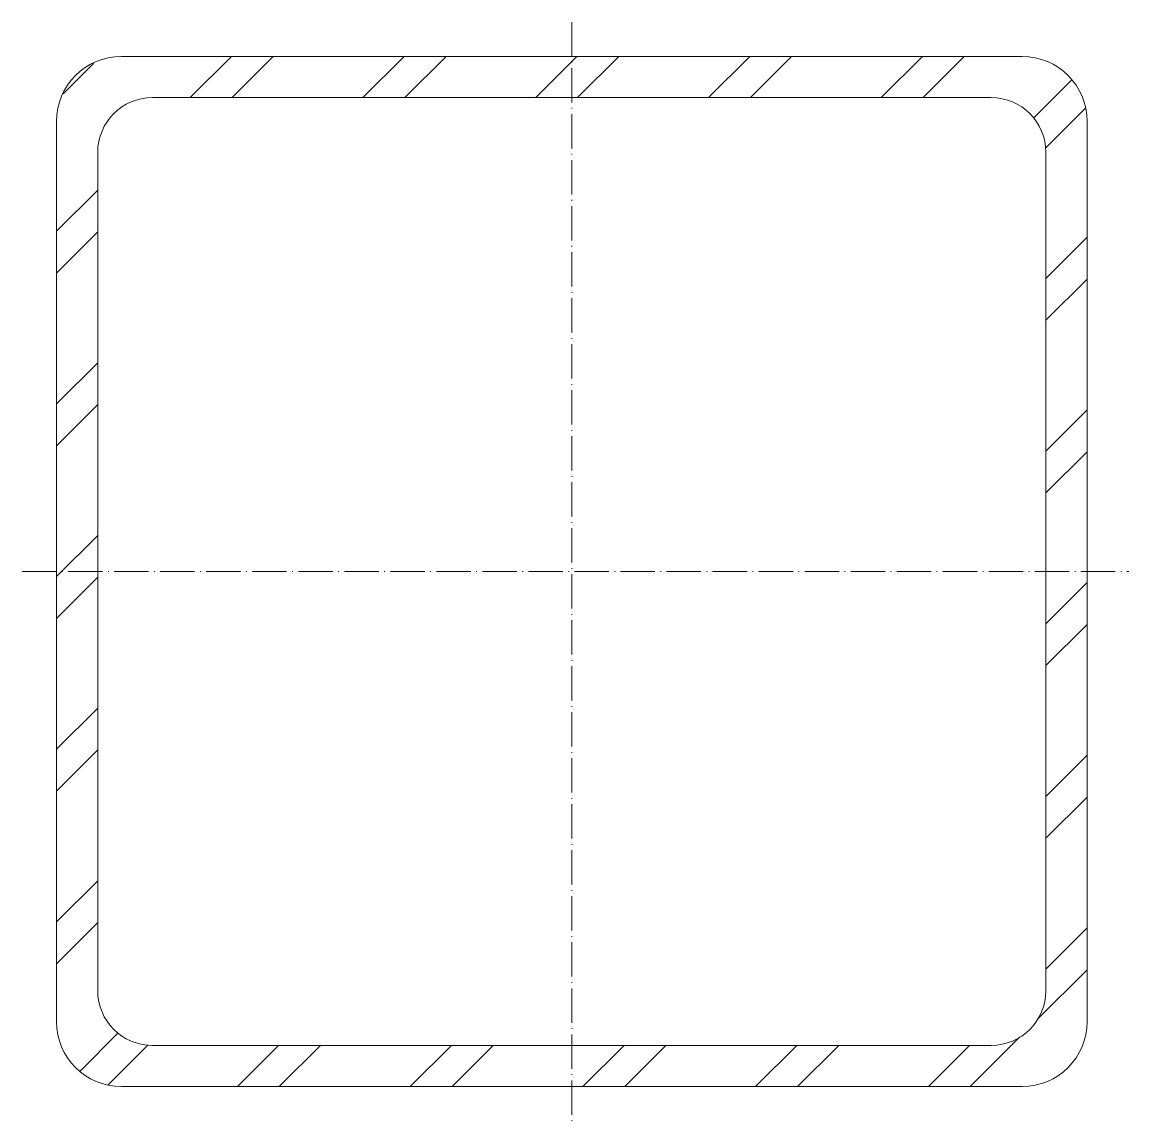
# Model space of a CAD drawing. Header units: metres. Extents: x -80 to 81, y -80 to 80.
import ezdxf

# ---------------------------------------------------------------- set-up
doc = ezdxf.new("R2010")
doc.units = ezdxf.units.M
doc.linetypes.add('MV_hartlijn_staal', pattern=[6.6, 5, -0.8, 0, -0.8])
doc.layers.add('A-DETL-GENF', color=92, linetype='Continuous', lineweight=18)

# ---------------------------------------------------------------- blocks, each defined once
blk = doc.blocks.new('28 Staalprofielen- koker SHS-2d - K150_6-3532350-00_0 Basismaterialen')
at = {"layer": 'A-DETL-GENF', "lineweight": 13}
h = blk.add_hatch(dxfattribs=at)
h.set_pattern_fill('FP_423', color=256, style=0, pattern_type=2)
h.set_pattern_definition([(45, (1385.222, 5960.38), (-12.57236, 12.57236), []), (45, (1385.222, 5979.43), (-12.57236, 12.57236), [])])
h.paths.add_polyline_path([(65.55, -75), (68, -74.68), (70.27, -73.73), (72.23, -72.23), (73.73, -70.28), (74.68, -68), (75, -65.55), (75, 65.55), (74.68, 68), (73.73, 70.27), (72.23, 72.23), (70.27, 73.73), (68, 74.68), (65.55, 75), (-65.55, 75), (-68, 74.68), (-70.28, 73.73), (-72.23, 72.23), (-73.73, 70.27), (-74.68, 68), (-75, 65.55), (-75, -65.55), (-74.68, -68), (-73.73, -70.28), (-72.23, -72.23), (-70.28, -73.73), (-68, -74.68), (-65.55, -75)])
h.paths.add_polyline_path([(61.05, -69), (-61.05, -69), (-63.11, -68.73), (-65.03, -67.93), (-66.67, -66.67), (-67.93, -65.03), (-68.73, -63.11), (-69, -61.05), (-69, 61.05), (-68.73, 63.11), (-67.93, 65.02), (-66.67, 66.67), (-65.03, 67.93), (-63.11, 68.73), (-61.05, 69), (61.05, 69), (63.11, 68.73), (65.02, 67.93), (66.67, 66.67), (67.93, 65.02), (68.73, 63.11), (69, 61.05), (69, -61.05), (68.73, -63.11), (67.93, -65.03), (66.67, -66.67), (65.02, -67.93), (63.11, -68.73)])
at = {"layer": 'A-DETL-GENF', "linetype": 'MV_hartlijn_staal', "lineweight": 13}
for p, q in [((0, 80), (0, -80)), ((-80, 0), (81.08, 0))]:
    blk.add_line(p, q, dxfattribs=at)
at = {"layer": 'A-DETL-GENF'}
for p, q in [((65.55, 75), (-65.55, 75)), ((-65.55, 75), (65.55, 75)), ((-61.05, 69), (61.05, 69)), ((-61.05, 69), (61.05, 69)), ((-75, 65.55), (-75, -65.55)), ((-75, -65.55), (-75, 65.55)), ((75, -65.55), (75, 65.55)), ((75, 65.55), (75, -65.55)), ((-69, -61.05), (-69, 61.05)), ((-69, -61.05), (-69, 61.05)), ((69, 61.05), (69, -61.05)), ((69, 61.05), (69, -61.05)), ((61.05, -69), (-61.05, -69)), ((61.05, -69), (-61.05, -69)), ((-65.55, -75), (65.55, -75)), ((65.55, -75), (-65.55, -75))]:
    blk.add_line(p, q, dxfattribs=at)
for centre, radius, start, end in [((-65.55, 65.55), 9.45, 90, 180), ((-65.55, 65.55), 9.45, 90, 180), ((65.55, 65.55), 9.45, 360, 90), ((65.55, 65.55), 9.45, 360, 90), ((-61.05, 61.05), 7.95, 90, 180), ((-61.05, 61.05), 7.95, 90, 180), ((61.05, 61.05), 7.95, 360, 90), ((61.05, 61.05), 7.95, 360, 90), ((-61.05, -61.05), 7.95, 180, 270), ((-61.05, -61.05), 7.95, 180, 270), ((61.05, -61.05), 7.95, 270, 0), ((61.05, -61.05), 7.95, 270, 360), ((-65.55, -65.55), 9.45, 180, 270), ((-65.55, -65.55), 9.45, 180, 270), ((65.55, -65.55), 9.45, 270, 360), ((65.55, -65.55), 9.45, 270, 0)]:
    blk.add_arc(centre, radius, start, end, dxfattribs=at)

msp = doc.modelspace()

# ---------------------------------------------------------------- block references
msp.add_blockref('28 Staalprofielen- koker SHS-2d - K150_6-3532350-00_0 Basismaterialen', (0, 0))

doc.saveas('drawing.dxf')
